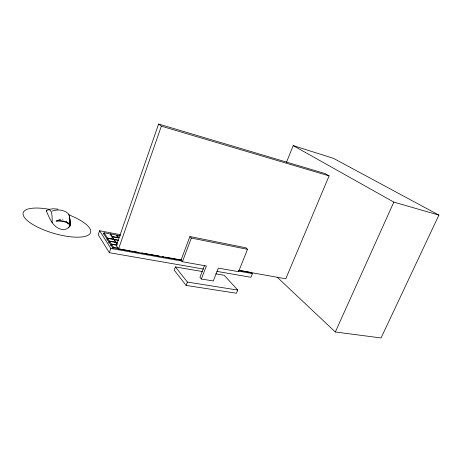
<?xml version="1.0" encoding="UTF-8"?>
<svg xmlns="http://www.w3.org/2000/svg" width="462" height="462" viewBox="0 0 462 462"><rect width="100%" height="100%" fill="white"/><g stroke="black" fill="none" stroke-linecap="round" stroke-linejoin="round"><path stroke-width="0.69" d="M52.16 222.875C52.062 219.589 53.072 205.931 46.229 210.759C49.48 217.989 52.841 227.604 61.706 229.441C64.732 230.07 68.001 228.8 69.716 226.213L69.381 219.109M120.114 234.65L99.578 230.729L98.21 234.771L109.355 252.697L203.499 269.046M103.655 234.038L104.083 232.779L110.158 233.934L113.658 239.212L107.496 238.069L104.083 232.779M107.057 239.345L107.496 238.069M107.028 240.28L107.686 238.363L113.854 239.507L115.656 242.221L109.442 241.083L107.686 238.363M110.106 235.175L110.539 233.922L116.545 235.066L118.324 237.676L112.272 236.538L110.539 233.922M108.778 243.018L109.442 241.083M109.124 242.573L109.569 241.28L115.789 242.423L117.256 244.635M111.966 237.994L112.405 236.729L118.457 237.866M110.909 245.357L111.359 244.052L109.569 241.28M111.042 245.559L111.492 244.259L116.36 245.143M109.355 252.697L110.822 248.446L99.578 230.729M116.77 236.434L117.198 235.187L120.674 235.851M112.861 248.394L113.311 247.083L111.492 244.259M238.305 270.322L285.793 278.788L329.094 175.878L325.231 173.614L158.61 124.041L116.366 245.668L118.532 248.96L181.606 260.21M118.532 248.96L161.348 126.166L158.61 124.041M202.281 271.523L175.404 266.921L174.203 270.143L186.117 285.412L236.44 293.249L237.722 290.072L224.209 275.277L215.719 273.822M189.911 236.521L181.058 260.112L182.409 261.746L206.37 265.991L201.334 279.013L213.294 280.977L218.335 268.11L238.565 271.691L247.522 249.324L245.923 247.817L189.911 236.521L191.32 238.057L247.522 249.324M182.409 261.746L191.32 238.057M186.117 285.412L187.393 282.068L175.404 266.921M204.435 265.667L199.93 277.339L201.334 279.013M286.469 162.347L293.203 145.611L333.472 158.351L438.9 215.096L381.058 337.959L335.314 331.982L277.154 277.16M250.93 272.101L252.419 273.591L250.924 277.281L216.944 271.385M335.314 331.982L393.838 202.108L438.9 215.096M60.557 219.179L57.138 220.726M51.911 211.215C55.948 209.598 60.632 209.523 64.651 211.255A13.935 10.418 -8.6 0 1 69.121 214.715L69.999 219.929A36.446 10.661 -78.6 0 1 70.334 224.538C66.644 221.107 60.62 219.929 56.029 221.055C60.967 220.957 67.267 221.154 70.201 225.762A9.927 5.388 21.3 0 1 68.595 227.35M49.469 209.269L53.332 208.766L58.102 209.136M187.393 282.068L237.722 290.072M113.311 247.083L118.22 247.961M130.226 250.895L112.641 247.753L103.315 233.223M131.635 251.143L138.669 252.402M141.851 252.968L159.228 256.069M162.485 256.653L163.9 256.901M165.309 257.155L181.56 260.054M238.773 270.264L249.37 272.153M110.822 248.446L182.334 261.146M238.97 271.206L252.419 273.591M111.359 244.052L116.926 245.062M117.469 242.556L116.106 242.307L114.305 239.593L118.37 240.344M117.602 242.758L116.239 242.504L116.973 243.613M118.237 240.153L114.172 239.397L112.405 236.729M46.229 210.759L46.881 210.886M161.348 126.166L329.094 175.878M293.203 145.611L393.838 202.108M68.289 223.452L66.343 221.546M69.098 218.578L69.947 219.496A29.689 8.738 -78.5 0 1 70.201 225.762M117.198 235.187L118.982 237.797M63.011 219.109A0.941 0.508 21.4 0 1 62.676 219.086M69.156 215.384A36.423 10.655 -78.6 0 1 69.895 219.092M68.572 214.749A35.129 11.198 16.3 0 1 83.068 236.792A35.129 11.198 16.3 0 1 27.963 221.113A35.129 11.198 16.3 0 1 49.879 209.43"/></g></svg>
